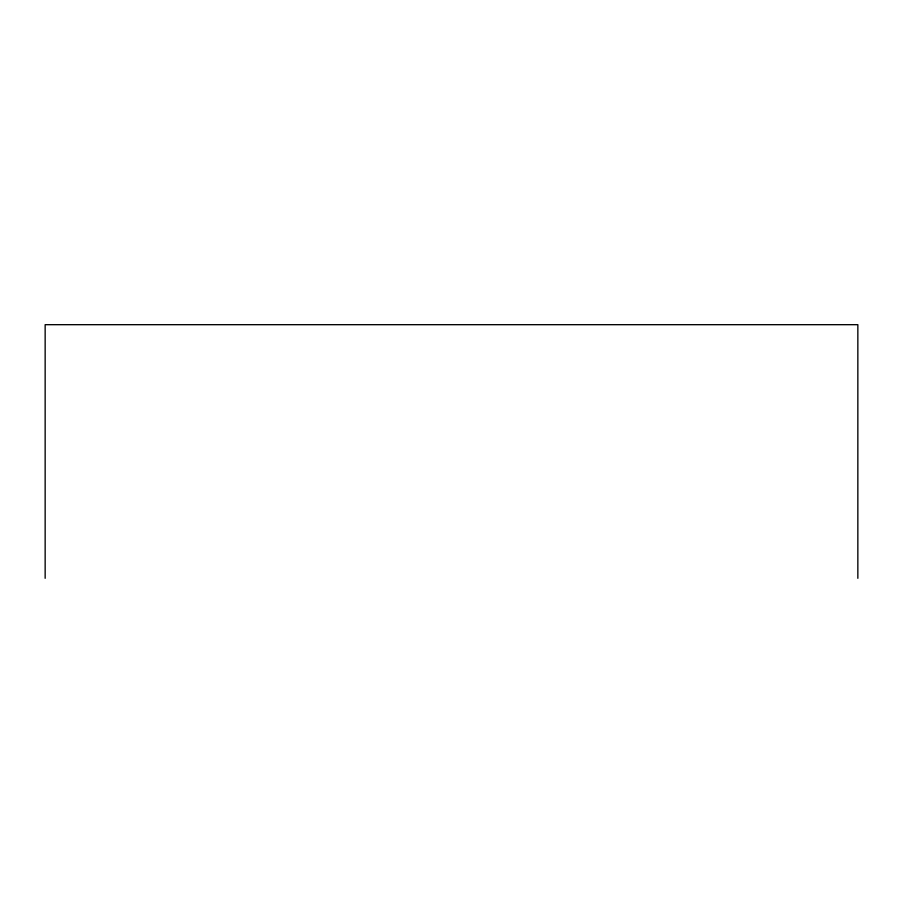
<?xml version="1.0" encoding="UTF-8"?>
<svg xmlns="http://www.w3.org/2000/svg" width="903" height="903" viewBox="0 0 903 903"><rect width="100%" height="100%" fill="white"/><g stroke="black" fill="none" stroke-linecap="round" stroke-linejoin="round"><path stroke-width="1.35" d="M857.85 578.315L857.85 324.685L45.15 324.685L45.15 578.315"/></g></svg>
